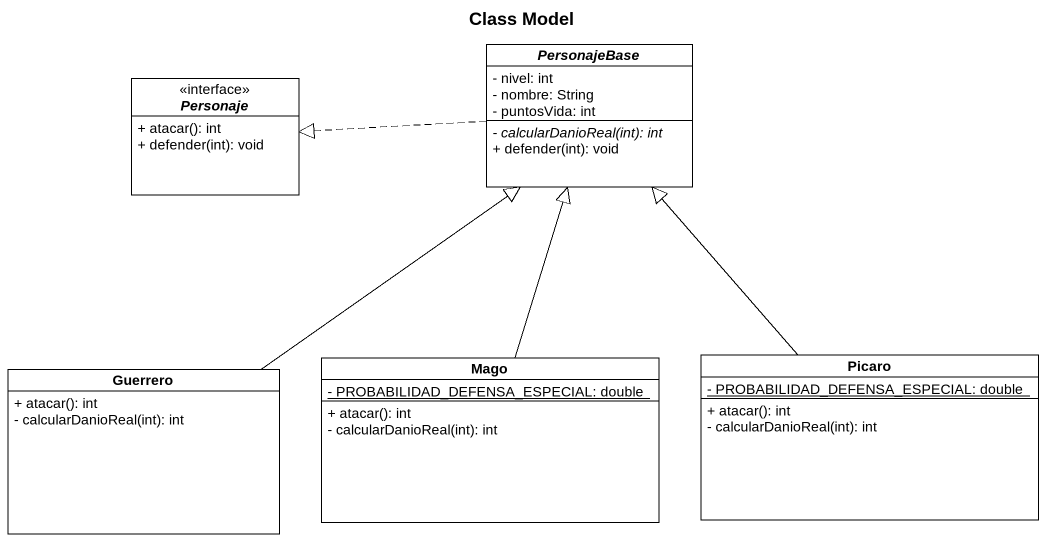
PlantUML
@startuml
title Class Model
hide circle
hide empty members
skinparam classAttributeIconSize 0
abstract class PersonajeBase {
  - nivel: int
  - nombre: String
  - puntosVida: int
  {abstract} - calcularDanioReal(int): int
  + defender(int): void
}
interface Personaje <<interface>> {
  + atacar(): int
  + defender(int): void
}
class Mago {
  {static} - PROBABILIDAD_DEFENSA_ESPECIAL: double
  + atacar(): int
  - calcularDanioReal(int): int
}
class Picaro {
  {static} - PROBABILIDAD_DEFENSA_ESPECIAL: double
  + atacar(): int
  - calcularDanioReal(int): int
}
class Guerrero {
  + atacar(): int
  - calcularDanioReal(int): int
}
PersonajeBase .left.|> Personaje
Mago -up-|> PersonajeBase
Picaro -up-|> PersonajeBase
Guerrero -up-|> PersonajeBase
@enduml
